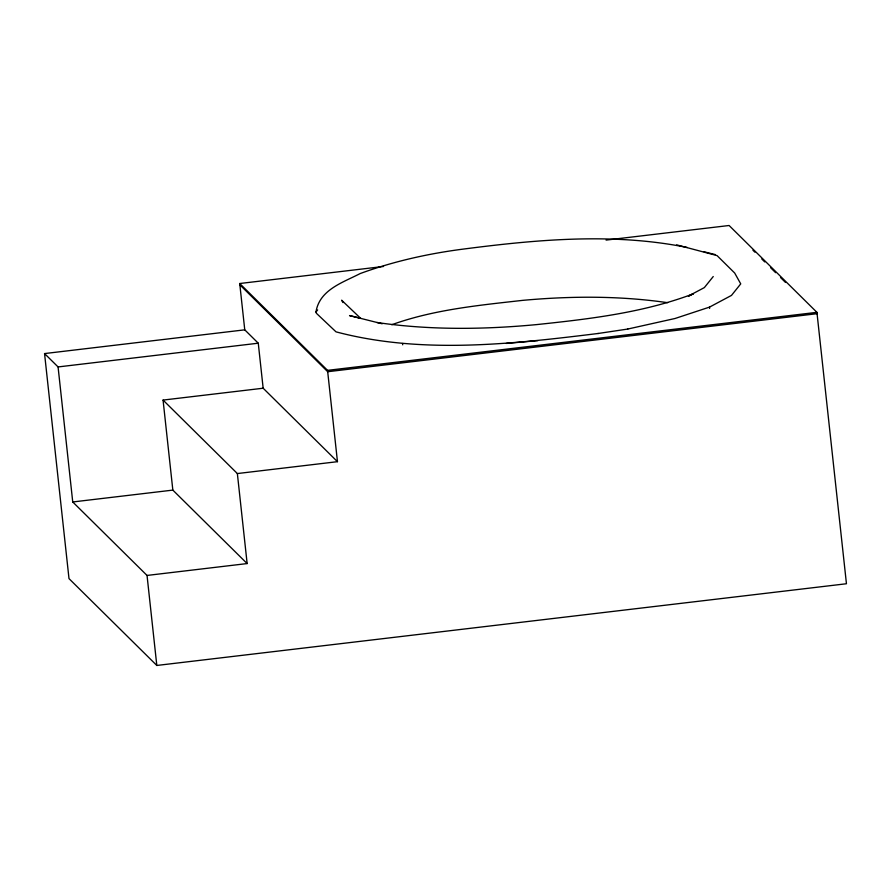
<?xml version="1.0" encoding="UTF-8"?>
<svg xmlns="http://www.w3.org/2000/svg" width="891" height="891" viewBox="0 0 891 891"><rect width="100%" height="100%" fill="white"/><g stroke="black" fill="none" stroke-linecap="round" stroke-linejoin="round"><path stroke-width="1.34" d="M598.273 333.468C511.668 344.104 421.543 354.473 336.018 331.853L316.416 313.309L315.971 312.028C319.468 289.731 342.723 282.603 360.209 273.548C392.586 261.709 426.344 254.035 460.48 249.458C535.413 239.679 612.64 232.373 687.295 247.498M315.971 312.028L317.642 309.934M713.245 276.533L704.369 287.581L688.465 296.046M627.799 329.035L675.022 318.499L709.481 307.128L731.489 295.4L740.733 283.873L734.685 273.025L717.066 255.606L676.67 244.858M688.487 296.224L693.398 293.796C643.179 312.797 589.519 319.011 536.482 324.614C483.457 329.592 429.74 330.216 376.938 322.497M391.773 324.725C433.817 309.589 478.634 305.323 522.727 300.356C570.919 295.968 619.724 295.712 667.682 302.695M597.928 333.512L627.81 329.046M263.157 388.22L163.064 400.081L237.362 473.555L337.466 461.683L263.157 388.22L258.267 343.202L244.758 329.837L239.724 283.516L383.498 266.476M606.069 240.091L729.105 225.501L816.924 312.34L846.45 583.75L156.816 665.454L147.037 575.441L72.739 501.967L58.071 366.936L44.55 353.571L244.758 329.837M58.071 366.936L258.267 343.202M239.724 283.516L327.543 370.355L816.924 312.34M817.114 313.688L327.721 371.714L239.868 284.83M72.739 501.967L172.843 490.106L247.141 563.569L147.037 575.441M506.333 343.436L537.897 340.629M704.079 251.785L715.172 254.548M382.183 323.778L349.528 315.57L360.632 318.332L341.621 300.189L343.024 302.584M752.928 250.226L754.9 252.175M761.816 259.014L764.768 261.932M770.693 267.79L775.627 272.668M780.561 277.546L785.494 282.425M156.861 665.499L68.997 578.615L44.55 353.571M709.47 307.117L709.615 308.431M402.565 343.503L402.699 344.817M327.543 370.355L337.466 461.683M237.362 473.555L247.141 563.569M163.064 400.081L172.843 490.106"/></g></svg>
